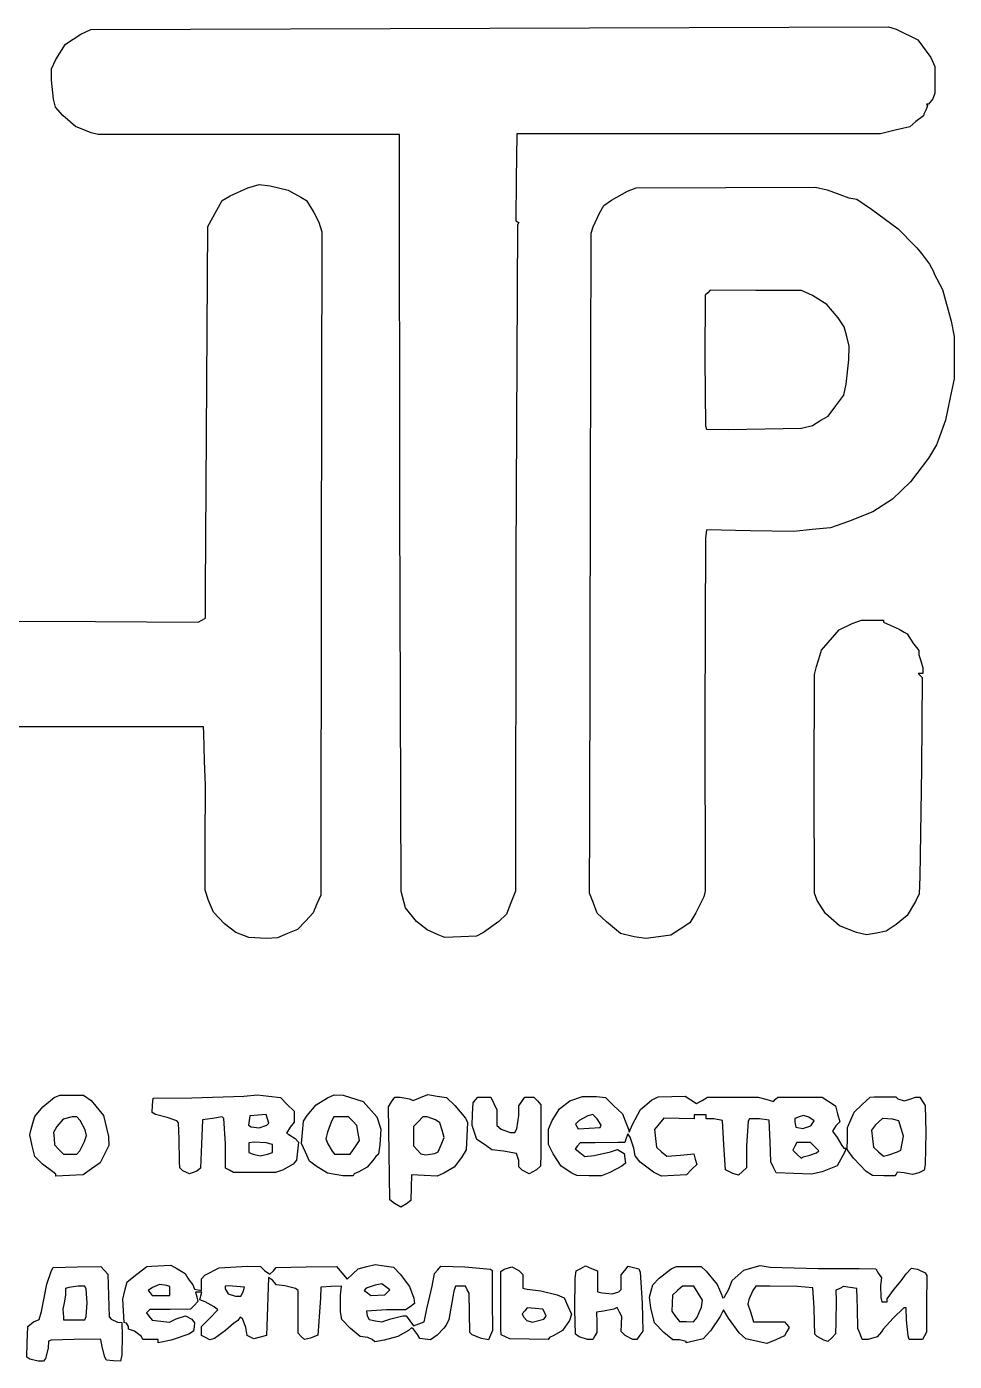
# Model space of a CAD drawing. Extents: x 26.5 to 120.7, y 70.8 to 143.
# Drawn here: x 71 to 120.7, y 71.2 to 142.8 of the extents above; entities that cross this region are included whole.
import ezdxf

# ---------------------------------------------------------------- set-up
doc = ezdxf.new("R2010")
doc.units = 0

msp = doc.modelspace()

# ---------------------------------------------------------------- linework, layer by layer
at = {"layer": 'Слой 1'}
for p, q in [((73.90543, 142.40796), (74.45316, 142.65924)), ((74.45316, 142.65924), (95.83026, 142.73254)), ((95.83026, 142.73254), (117.20736, 142.80574)), ((117.20736, 142.80574), (117.62668, 142.6769)), ((117.62668, 142.6769), (118.781045, 142.095665)), ((72.56376, 141.05208), (73.094454, 141.865136)), ((73.094454, 141.865136), (73.90543, 142.40796)), ((118.781045, 142.095665), (119.47713, 141.15011)), ((72.33953, 140.54501), (72.56376, 141.05208)), ((119.47713, 141.15011), (119.68876, 140.67168)), ((72.33253, 139.9428), (72.33953, 140.54501)), ((119.68876, 140.67168), (119.69476, 139.9533)), ((72.44391, 138.91239), (72.33253, 139.9428)), ((119.69476, 139.9533), (119.70076, 139.23493)), ((72.56214, 138.4842), (72.44391, 138.91239)), ((119.58928, 138.94441), (119.3633, 138.65388)), ((119.70076, 139.23493), (119.58928, 138.94441)), ((72.94479, 138.03717), (72.56214, 138.4842)), ((119.2086, 138.33704), (119.1104, 138.11377)), ((119.3069, 138.5603), (119.2086, 138.33704)), ((119.3633, 138.65388), (119.249, 138.654)), ((119.249, 138.654), (119.3069, 138.5603)), ((73.626659, 137.453157), (72.94479, 138.03717)), ((74.46683, 137.11183), (73.626659, 137.453157)), ((118.35013, 137.43413), (117.56448, 137.25034)), ((118.6709, 137.7271), (118.35013, 137.43413)), ((119.08, 138.02007), (118.6709, 137.7271)), ((119.1104, 138.11377), (119.08, 138.02007)), ((74.83659, 137.02303), (74.46683, 137.11183)), ((82.91851, 137.02003), (74.83659, 137.02303)), ((91.00042, 137.01703), (82.91851, 137.02003)), ((91.01852, 116.99713), (91.00042, 137.01703)), ((97.28417, 136.98935), (97.25777, 134.65507)), ((97.28717, 137.06855), (97.28417, 136.98935)), ((107.03299, 137.06755), (97.28717, 137.06855)), ((116.77883, 137.06655), (107.03299, 137.06755)), ((117.56448, 137.25034), (116.77883, 137.06655)), ((97.25777, 134.65507), (97.23437, 132.40003)), ((81.9122, 133.73412), (82.85783, 134.16748)), ((82.85783, 134.16748), (83.46778, 134.34479)), ((83.46778, 134.34479), (84.0621, 134.27049)), ((84.0621, 134.27049), (85.033125, 134.039338)), ((85.033125, 134.039338), (85.71018, 133.66789)), ((102.35701, 133.50688), (103.22266, 133.9804)), ((103.22266, 133.9804), (103.67757, 134.16081)), ((103.67757, 134.16081), (108.49082, 134.18421)), ((108.49082, 134.18421), (113.30408, 134.20761)), ((113.30408, 134.20761), (113.91874, 134.06473)), ((113.91874, 134.06473), (114.59932, 133.81518)), ((80.72872, 132.09908), (81.48085, 133.47784)), ((81.48085, 133.47784), (81.9122, 133.73412)), ((85.71018, 133.66789), (86.0062, 133.47804)), ((86.0062, 133.47804), (86.2079, 133.16111)), ((86.2079, 133.16111), (86.40521, 132.84417)), ((101.72104, 132.81534), (101.94628, 133.21375)), ((101.94628, 133.21375), (102.35701, 133.50688)), ((114.59932, 133.81518), (115.08758, 133.63015)), ((115.08758, 133.63015), (115.50992, 133.55175)), ((115.50992, 133.55175), (116.30227, 133.02462)), ((86.40521, 132.84417), (86.66512, 132.32304)), ((97.23437, 132.40003), (97.31537, 132.34993)), ((101.38421, 132.07582), (101.72104, 132.81534)), ((116.30227, 133.02462), (117.72849, 131.95908)), ((80.59858, 112.59258), (80.72872, 132.09908)), ((86.66512, 132.32304), (86.83821, 131.80191)), ((86.83821, 131.80191), (86.80501, 114.01991)), ((97.32577, 132.18565), (97.23147, 114.25955)), ((97.31537, 132.34993), (97.39637, 132.29983)), ((97.39637, 132.29983), (97.32577, 132.18565)), ((101.23843, 117.78941), (101.27263, 131.73471)), ((101.27263, 131.73471), (101.38421, 132.07582)), ((117.72849, 131.95908), (118.62648, 131.05547)), ((118.62648, 131.05547), (118.72941, 130.94227)), ((118.72941, 130.94227), (118.9829, 130.65175)), ((118.9829, 130.65175), (119.40991, 130.06339)), ((119.40991, 130.06339), (119.63118, 129.67624)), ((119.63118, 129.67624), (119.65588, 129.55149)), ((119.65588, 129.55149), (120.109283, 128.709231)), ((107.38726, 128.40783), (107.37346, 125.00018)), ((107.51876, 128.53932), (107.38726, 128.40783)), ((107.65025, 128.67082), (107.51876, 128.53932)), ((110.10124, 128.66782), (107.65025, 128.67082)), ((112.55222, 128.66482), (110.10124, 128.66782)), ((113.13328, 128.38796), (112.55222, 128.66482)), ((113.901504, 127.917807), (113.13328, 128.38796)), ((120.109283, 128.709231), (120.57458, 127.01141)), ((114.50694, 127.19156), (113.901504, 127.917807)), ((114.83664, 126.71236), (114.50694, 127.19156)), ((114.97188, 126.19098), (114.83664, 126.71236)), ((120.57458, 127.01141), (120.73941, 126.19711)), ((115.10713, 125.6696), (114.97188, 126.19098)), ((120.73941, 126.19711), (120.73741, 125.05696)), ((115.08233, 124.94376), (115.10713, 125.6696)), ((107.37346, 125.00018), (107.40546, 121.41101)), ((114.93567, 123.63095), (115.08233, 124.94376)), ((120.73741, 125.05696), (120.73541, 123.91682)), ((120.73541, 123.91682), (120.51242, 122.91318)), ((114.81382, 123.04399), (114.93567, 123.63095)), ((113.97411, 121.91853), (114.39397, 122.48126)), ((114.39397, 122.48126), (114.81382, 123.04399)), ((120.51242, 122.91318), (120.26381, 121.69825)), ((113.13128, 121.41471), (113.58011, 121.7028)), ((113.58011, 121.7028), (113.97411, 121.91853)), ((120.26381, 121.69825), (119.8935, 120.66964)), ((107.40546, 121.41101), (107.45126, 121.22948)), ((107.45126, 121.22948), (108.62832, 121.19968)), ((108.62832, 121.19968), (112.55021, 121.27678)), ((112.55021, 121.27678), (112.55023, 121.277)), ((112.55023, 121.277), (113.13128, 121.41471)), ((119.7879, 120.39115), (119.35992, 119.6766)), ((119.8935, 120.66964), (119.7879, 120.39115)), ((119.35992, 119.6766), (118.385654, 118.401106)), ((118.385654, 118.401106), (117.427861, 117.472334)), ((101.19683, 100.09371), (101.23843, 117.78941)), ((117.427861, 117.472334), (116.363698, 116.79256)), ((91.08892, 96.43443), (91.01852, 116.99713)), ((116.363698, 116.79256), (115.07032, 116.26406)), ((114.10758, 115.94152), (113.11807, 115.84098)), ((115.07032, 116.26406), (114.10758, 115.94152)), ((107.39605, 115.37757), (107.36195, 105.69288)), ((107.45375, 115.81824), (107.39605, 115.37757)), ((109.79116, 115.77934), (107.45375, 115.81824)), ((112.12857, 115.74044), (109.79116, 115.77934)), ((113.11807, 115.84098), (112.12857, 115.74044)), ((86.80501, 114.01991), (86.77181, 96.23791)), ((97.23147, 114.25955), (97.20767, 96.44765)), ((80.60158, 111.09316), (80.59858, 112.59258)), ((69.18498, 110.93132), (74.6935, 110.90532)), ((80.202, 110.87932), (80.40179, 110.98624)), ((80.40179, 110.98624), (80.60158, 111.09316)), ((115.26606, 110.81096), (115.76131, 110.97528)), ((115.76131, 110.97528), (116.349, 110.975)), ((116.349, 110.975), (116.936, 110.975)), ((116.936, 110.975), (116.936, 110.881)), ((74.6935, 110.90532), (80.202, 110.87932)), ((113.61733, 109.37801), (114.55951, 110.46094)), ((114.55951, 110.46094), (115.26606, 110.81096)), ((116.936, 110.881), (117.29514, 110.71974)), ((117.29514, 110.71974), (117.78349, 110.49669)), ((117.78349, 110.49669), (118.05821, 110.34101)), ((118.05821, 110.34101), (118.20375, 110.24991)), ((118.20375, 110.24991), (118.52069, 109.75998)), ((118.52069, 109.75998), (118.83763, 109.36116)), ((113.35663, 108.4926), (113.52423, 109.07365)), ((113.52423, 109.07365), (113.61733, 109.37801)), ((118.83763, 109.36116), (118.838, 109.118)), ((118.838, 109.118), (118.94364, 108.80936)), ((118.94364, 108.80936), (119.04929, 108.43336)), ((113.2205, 102.25949), (113.2526, 108.07001)), ((113.2526, 108.07001), (113.35663, 108.4926)), ((118.923, 108.123), (118.796, 108.123)), ((118.796, 108.123), (118.90529, 108.01371)), ((119.049, 108.123), (118.923, 108.123)), ((119.04929, 108.43336), (119.049, 108.123)), ((118.90529, 108.01371), (119.01457, 107.90442)), ((119.01457, 107.90442), (118.98027, 103.02194)), ((74.7901, 105.27), (69.0914, 105.27)), ((80.4887, 105.27034), (74.7901, 105.27)), ((80.5069, 104.92699), (80.4887, 105.27034)), ((107.36195, 105.69288), (107.38555, 96.44885)), ((80.5504, 103.42154), (80.5069, 104.92699)), ((80.5976, 102.15379), (80.5504, 103.42154)), ((118.98027, 103.02194), (118.89967, 97.22555)), ((80.5789, 99.17783), (80.6006, 101.94897)), ((80.6006, 101.94897), (80.5976, 102.15379)), ((113.2519, 96.34331), (113.2205, 102.25949)), ((101.18983, 96.34328), (101.19683, 100.09371)), ((80.5759, 96.50586), (80.5789, 99.17783)), ((118.89967, 97.22555), (118.85337, 96.31166)), ((80.75808, 95.94915), (80.5759, 96.50586)), ((81.03345, 95.325328), (80.75808, 95.94915)), ((86.77181, 96.23791), (86.57229, 95.76251)), ((91.323561, 95.561923), (91.08892, 96.43443)), ((97.20767, 96.44765), (96.97175, 95.82941)), ((101.38891, 95.80458), (101.18983, 96.34328)), ((107.30325, 96.14104), (106.88996, 95.29587)), ((107.38555, 96.44885), (107.30325, 96.14104)), ((113.38547, 95.94447), (113.2519, 96.34331)), ((113.827615, 95.24713), (113.38547, 95.94447)), ((118.65455, 95.90498), (118.209845, 95.148998)), ((118.85337, 96.31166), (118.65455, 95.90498)), ((81.61971, 94.69093), (81.03345, 95.325328)), ((86.37277, 95.2871), (85.94952, 94.84424)), ((86.57229, 95.76251), (86.37277, 95.2871)), ((91.91659, 94.83274), (91.323561, 95.561923)), ((96.73582, 95.21117), (96.31276, 94.82578)), ((96.97175, 95.82941), (96.73582, 95.21117)), ((101.58798, 95.26589), (101.38891, 95.80458)), ((102.09192, 94.80137), (101.58798, 95.26589)), ((106.88996, 95.29587), (106.55903, 94.75852)), ((114.58629, 94.5836), (113.827615, 95.24713)), ((82.220016, 94.234735), (81.61971, 94.69093)), ((85.94952, 94.84424), (85.52627, 94.40139)), ((92.482309, 94.37125), (91.91659, 94.83274)), ((96.31276, 94.82578), (95.50562, 94.23705)), ((102.846555, 94.186684), (102.09192, 94.80137)), ((106.55903, 94.75852), (106.05184, 94.42085)), ((115.49853, 94.2304), (114.58629, 94.5836)), ((117.61859, 94.65622), (117.08559, 94.30081)), ((118.209845, 95.148998), (117.61859, 94.65622)), ((82.9175, 93.9637), (82.220016, 94.234735)), ((83.87344, 93.90621), (82.9161, 93.96401)), ((82.9161, 93.96401), (82.9175, 93.9637)), ((84.46003, 93.94271), (83.87344, 93.90621)), ((84.99316, 94.17205), (84.46003, 93.94271)), ((85.52627, 94.40139), (84.99316, 94.17205)), ((93.06053, 94.1023), (92.482309, 94.37125)), ((93.06145, 94.10097), (93.06053, 94.1023)), ((93.43121, 93.96173), (93.06145, 94.10097)), ((94.27638, 93.99773), (93.43121, 93.96173)), ((95.12155, 94.03373), (94.27638, 93.99773)), ((95.50562, 94.23705), (95.12155, 94.03373)), ((103.5792, 93.9976), (102.846555, 94.186684)), ((103.57818, 93.99758), (103.5792, 93.9976)), ((104.20516, 93.90788), (103.57818, 93.99758)), ((104.87491, 93.99548), (104.20516, 93.90788)), ((105.54465, 94.08318), (104.87491, 93.99548)), ((106.05184, 94.42085), (105.54465, 94.08318)), ((116.03475, 94.10981), (115.49853, 94.2304)), ((116.56017, 94.20531), (116.03475, 94.10981)), ((117.08559, 94.30081), (116.56017, 94.20531)), ((71.872408, 84.892861), (72.49129, 85.38254)), ((72.49129, 85.38254), (72.78629, 85.5146)), ((72.78629, 85.5146), (73.4249, 85.5146)), ((73.4249, 85.5146), (74.0633, 85.5146)), ((74.0633, 85.5146), (74.47028, 85.22407)), ((74.47028, 85.22407), (75.130924, 84.422586)), ((77.76223, 84.96682), (77.79463, 85.35608)), ((77.79463, 85.35608), (79.85473, 85.37098)), ((79.85473, 85.37098), (82.65251, 85.45768)), ((82.65251, 85.45768), (83.39019, 85.52958)), ((83.39019, 85.52958), (83.99928, 85.45888)), ((83.99928, 85.45888), (84.60836, 85.38818)), ((84.60836, 85.38818), (84.97833, 85.01821)), ((86.533235, 84.985794), (87.13155, 85.37293)), ((87.13155, 85.37293), (87.48859, 85.52887)), ((87.48859, 85.52887), (87.97671, 85.50417)), ((87.97671, 85.50417), (89.04454, 85.170777)), ((89.04454, 85.170777), (89.78516, 84.35107)), ((90.5711, 85.14962), (90.74102, 85.40895)), ((90.74102, 85.40895), (91.02911, 85.40195)), ((91.02911, 85.40195), (91.52431, 85.31355)), ((91.52431, 85.31355), (91.73142, 85.23255)), ((91.73142, 85.23255), (92.12435, 85.3869)), ((92.12435, 85.3869), (92.51728, 85.54125)), ((92.51728, 85.54125), (93.02035, 85.46585)), ((93.02035, 85.46585), (93.52342, 85.39045)), ((93.52342, 85.39045), (93.96402, 84.95096)), ((94.94214, 85.09903), (95.07072, 85.25396)), ((95.07072, 85.25396), (95.19931, 85.4089)), ((95.19931, 85.4089), (95.5441, 85.4089)), ((95.5441, 85.4089), (95.8889, 85.4089)), ((95.8889, 85.4089), (96.05019, 85.06555)), ((97.3927, 84.9393), (97.55716, 85.1741)), ((97.55716, 85.1741), (97.72162, 85.4089)), ((97.72162, 85.4089), (97.9634, 85.4089)), ((97.9634, 85.4089), (98.2051, 85.4089)), ((98.2051, 85.4089), (98.39068, 85.20384)), ((98.39068, 85.20384), (98.57626, 84.99877)), ((99.582211, 84.781088), (100.130639, 85.213651)), ((100.130639, 85.213651), (100.800624, 85.439966)), ((100.800624, 85.439966), (101.565, 85.44534)), ((101.565, 85.44534), (102.03669, 85.38064)), ((102.03669, 85.38064), (102.49266, 84.94574)), ((103.916065, 84.750019), (104.51061, 85.25151)), ((104.51061, 85.25151), (104.86283, 85.41865)), ((104.86283, 85.41865), (105.59099, 85.43445)), ((105.59099, 85.43445), (106.31913, 85.45025)), ((106.31913, 85.45025), (106.61818, 85.25336)), ((106.61818, 85.25336), (106.91724, 85.05647)), ((106.91724, 85.05647), (107.21554, 85.23268)), ((107.21554, 85.23268), (107.51384, 85.40889)), ((107.51384, 85.40889), (108.87093, 85.40825)), ((108.87093, 85.40825), (110.22803, 85.40762)), ((110.22803, 85.40762), (110.63687, 85.2941)), ((110.63687, 85.2941), (111.04571, 85.18058)), ((111.04571, 85.18058), (111.15982, 85.29469)), ((111.15982, 85.29469), (111.27393, 85.40889)), ((111.27393, 85.40889), (112.469, 85.4089)), ((112.469, 85.4089), (113.664, 85.4089)), ((113.664, 85.4089), (114.01558, 85.17844)), ((114.01558, 85.17844), (114.36715, 84.94798)), ((115.79823, 85.00886), (116.22306, 85.40897)), ((116.22306, 85.40897), (116.44771, 85.42317)), ((116.44771, 85.42317), (117.13619, 85.42917)), ((117.13619, 85.42917), (117.60002, 85.42117)), ((117.60002, 85.42117), (117.71196, 85.30923)), ((117.71196, 85.30923), (118.058126, 85.200694)), ((118.058126, 85.200694), (118.36269, 85.30323)), ((118.36269, 85.30323), (118.66045, 85.40888)), ((118.66045, 85.40888), (118.893, 85.4089)), ((118.893, 85.4089), (119.03548, 85.18076)), ((119.03548, 85.18076), (119.17795, 84.95262)), ((71.44665, 84.37418), (71.872408, 84.892861)), ((77.72983, 84.57756), (77.76223, 84.96682)), ((77.92067, 84.47559), (77.72983, 84.57756)), ((78.53213, 84.3069), (77.92067, 84.47559)), ((83.85158, 84.46937), (83.4115, 84.43737)), ((83.92378, 84.24181), (83.85158, 84.46937)), ((84.97833, 85.01821), (85.34832, 84.64823)), ((85.34832, 84.64823), (85.3483, 84.3561)), ((86.04748, 84.41829), (86.533235, 84.985794)), ((90.40118, 84.89029), (90.5711, 85.14962)), ((90.43658, 82.39675), (90.40118, 84.89029)), ((93.96402, 84.95096), (94.5257, 84.2791)), ((94.88554, 83.87792), (94.91384, 84.48847)), ((94.91384, 84.48847), (94.94214, 85.09903)), ((96.05019, 85.06555), (96.21147, 84.7222)), ((96.21147, 84.7222), (96.21047, 84.30386)), ((97.39273, 84.42766), (97.3927, 84.9393)), ((98.57626, 84.99877), (98.57926, 84.01532)), ((99.18251, 84.15697), (99.582211, 84.781088)), ((101.35574, 84.4683), (101.09059, 84.4037)), ((101.59808, 84.24253), (101.35574, 84.4683)), ((102.49266, 84.94574), (102.94863, 84.51085)), ((102.94863, 84.51085), (103.10077, 84.14109)), ((103.48244, 83.9298), (103.916065, 84.750019)), ((107.111, 84.4581), (106.794, 84.4581)), ((106.794, 84.4581), (106.794, 84.3484)), ((107.428, 84.4581), (107.111, 84.4581)), ((107.428, 84.3524), (107.428, 84.4581)), ((114.36715, 84.94798), (114.48233, 84.51815)), ((114.48233, 84.51815), (114.59749, 84.08832)), ((115.19696, 84.19011), (115.37339, 84.60876)), ((115.37339, 84.60876), (115.79823, 85.00886)), ((119.17795, 84.95262), (119.20955, 83.51581)), ((71.24835, 83.68049), (71.37625, 84.1412)), ((71.37625, 84.1412), (71.44665, 84.37418)), ((72.61733, 83.82288), (72.45596, 83.51082)), ((72.959379, 84.22113), (72.61733, 83.82288)), ((73.4399, 84.3525), (72.959379, 84.22113)), ((73.69446, 84.35249), (73.4399, 84.3525)), ((73.87541, 84.15255), (73.69446, 84.35249)), ((74.13909, 83.65073), (73.87541, 84.15255)), ((75.130924, 84.422586), (75.39229, 83.29459)), ((79.05462, 84.1383), (78.53213, 84.3069)), ((79.15649, 84.03642), (79.05462, 84.1383)), ((79.17869, 83.16439), (79.15649, 84.03642)), ((80.43558, 84.19292), (80.38278, 82.89089)), ((80.96354, 84.26812), (80.43558, 84.19292)), ((81.49151, 84.34332), (80.96354, 84.26812)), ((81.57131, 84.26352), (81.49151, 84.34332)), ((81.66191, 82.89294), (81.57131, 84.26352)), ((82.93571, 84.1532), (82.90001, 83.90104)), ((82.90001, 83.90104), (83.03956, 83.81474)), ((82.97141, 84.40537), (82.93571, 84.1532)), ((83.4115, 84.43737), (82.97141, 84.40537)), ((83.03956, 83.81474), (83.476054, 83.766239)), ((83.476054, 83.766239), (83.88803, 83.90634)), ((83.88803, 83.90634), (83.88806, 83.90633)), ((83.88806, 83.90633), (83.99598, 84.01424)), ((83.99598, 84.01424), (83.92378, 84.24181)), ((85.137, 83.79538), (84.936935, 83.480099)), ((85.3483, 84.064), (85.137, 83.79538)), ((85.3483, 84.3561), (85.3483, 84.064)), ((85.79974, 83.51592), (85.85404, 84.11434)), ((85.85404, 84.11434), (86.04748, 84.41829)), ((87.34291, 84.11728), (87.13586, 83.52218)), ((87.4688, 84.3525), (87.34291, 84.11728)), ((87.8692, 84.3525), (87.4688, 84.3525)), ((88.26955, 84.35249), (87.8692, 84.3525)), ((88.4907, 84.11479), (88.26955, 84.35249)), ((88.71185, 83.87708), (88.4907, 84.11479)), ((88.78535, 83.47878), (88.71185, 83.87708)), ((89.78516, 84.35107), (89.993334, 83.682562)), ((91.75539, 83.82366), (91.74739, 83.30698)), ((92.00379, 84.08808), (91.75539, 83.82366)), ((92.2522, 84.3525), (92.00379, 84.08808)), ((92.47416, 84.35249), (92.2522, 84.3525)), ((92.92806, 84.1902), (92.47416, 84.35249)), ((93.15976, 84.02791), (92.92806, 84.1902)), ((93.27884, 83.63048), (93.15976, 84.02791)), ((94.5257, 84.2791), (94.64677, 84.04673)), ((94.64677, 84.04673), (94.60987, 83.31511)), ((95.0129, 83.50772), (94.88554, 83.87792)), ((96.21047, 84.30386), (96.20947, 83.88552)), ((96.20947, 83.88552), (96.44303, 83.6964)), ((97.28337, 83.71165), (97.39273, 84.42766)), ((98.57926, 84.01532), (98.56856, 82.37158)), ((98.9767, 83.6917), (99.18251, 84.15697)), ((100.62773, 84.14516), (100.43004, 83.95119)), ((100.43004, 83.95119), (100.50504, 83.82989)), ((100.50504, 83.82989), (100.58004, 83.7086)), ((100.58004, 83.7086), (101.16983, 83.74)), ((101.09059, 84.4037), (100.62773, 84.14516)), ((101.16983, 83.74), (101.75963, 83.7714)), ((101.79999, 83.8941), (101.59808, 84.24253)), ((101.75963, 83.7714), (101.79999, 83.8941)), ((103.10077, 84.14109), (103.26735, 83.6921)), ((103.30005, 83.53363), (103.48244, 83.9298)), ((104.91982, 83.97105), (104.66884, 83.66571)), ((105.1708, 84.2764), (104.91982, 83.97105)), ((105.98239, 84.2576), (105.1708, 84.2764)), ((106.794, 84.2388), (105.98239, 84.2576)), ((106.794, 84.3484), (106.794, 84.2388)), ((107.428, 84.2468), (107.428, 84.3524)), ((107.84433, 84.24675), (107.428, 84.2468)), ((108.31369, 84.16095), (107.84433, 84.24675)), ((108.38929, 82.84633), (108.31369, 84.16095)), ((109.6825, 84.11464), (109.5963, 82.8009)), ((109.765, 84.2467), (109.6825, 84.11464)), ((110.28744, 84.2467), (109.765, 84.2467)), ((110.82014, 84.1675), (110.28744, 84.2467)), ((110.86364, 83.01281), (110.82014, 84.1675)), ((112.18241, 84.25373), (112.182, 84.0566)), ((112.182, 84.0566), (112.2524, 83.78908)), ((112.41957, 84.34143), (112.18241, 84.25373)), ((112.2524, 83.78908), (112.62402, 83.727262)), ((112.65672, 84.42913), (112.41957, 84.34143)), ((112.62402, 83.727262), (113.05354, 83.86568)), ((112.9478, 84.32766), (112.65672, 84.42913)), ((113.225318, 84.127632), (112.9478, 84.32766)), ((113.05354, 83.86568), (113.05399, 83.8657)), ((113.05399, 83.8657), (113.225318, 84.127632)), ((114.39338, 83.87022), (114.207237, 83.576314)), ((114.59749, 84.08832), (114.39338, 83.87022)), ((115.01154, 83.18539), (115.02054, 83.77146)), ((115.02054, 83.77146), (115.19696, 84.19011)), ((116.51162, 83.92684), (116.30202, 83.63248)), ((116.894991, 84.253131), (116.51162, 83.92684)), ((117.43461, 84.22654), (116.894991, 84.253131)), ((117.77433, 84.13704), (117.43461, 84.22654)), ((117.89727, 83.72673), (117.77433, 84.13704)), ((71.18175, 83.37824), (71.24835, 83.68049)), ((71.31043, 82.80326), (71.18175, 83.37824)), ((72.45596, 83.51082), (72.48096, 83.18253)), ((72.48096, 83.18253), (72.50596, 82.85424)), ((73.8543, 82.5301), (74.11798, 83.03192)), ((74.11798, 83.03192), (74.22179, 83.34885)), ((74.22179, 83.34885), (74.13909, 83.65073)), ((75.39229, 83.29459), (75.40899, 82.82062)), ((79.21089, 81.95655), (79.17869, 83.16439)), ((84.936935, 83.480099), (85.0678, 83.40163)), ((85.0678, 83.40163), (85.39876, 83.19292)), ((85.39876, 83.19292), (85.58764, 82.98422)), ((85.74544, 82.9175), (85.79974, 83.51592)), ((87.13586, 83.52218), (87.05466, 83.16229)), ((87.05466, 83.16229), (87.15076, 82.90943)), ((88.60899, 82.71357), (88.85885, 83.08048)), ((88.85885, 83.08048), (88.78535, 83.47878)), ((89.993334, 83.682562), (89.9489, 82.85048)), ((91.74739, 83.30698), (91.73939, 82.7903)), ((93.23805, 82.85046), (93.39791, 83.23305)), ((93.39791, 83.23305), (93.27884, 83.63048)), ((94.60987, 83.31511), (94.57297, 82.58348)), ((95.14025, 83.13751), (95.0129, 83.50772)), ((95.54667, 82.85994), (95.14025, 83.13751)), ((96.44303, 83.6964), (96.92528, 83.50727)), ((96.92528, 83.50727), (97.174, 83.5073)), ((97.174, 83.5073), (97.28337, 83.71165)), ((98.976568, 82.86642), (98.9767, 83.2791)), ((98.9767, 83.2791), (98.9767, 83.6917)), ((103.15549, 83.21009), (103.08219, 82.97905)), ((103.22879, 83.44114), (103.15549, 83.21009)), ((103.36074, 83.26071), (103.22879, 83.44114)), ((103.26735, 83.6921), (103.30005, 83.53363)), ((103.55858, 82.66808), (103.36074, 83.26071)), ((104.66884, 83.66571), (104.71734, 83.19379)), ((104.71734, 83.19379), (104.76584, 82.72187)), ((114.207237, 83.576314), (114.45338, 83.23317)), ((114.45338, 83.23317), (114.71749, 82.80515)), ((115.00254, 82.59932), (115.01154, 83.18539)), ((116.30202, 83.63248), (116.35632, 83.17374)), ((116.35632, 83.17374), (116.41072, 82.715)), ((118.0202, 83.31642), (117.89727, 83.72673)), ((117.9492, 82.93775), (118.0202, 83.31642)), ((119.20955, 83.51581), (119.18505, 81.78544)), ((71.43911, 82.22828), (71.31043, 82.80326)), ((72.50596, 82.85424), (72.74183, 82.59973)), ((72.74183, 82.59973), (72.97769, 82.34523)), ((72.97769, 82.34523), (73.3361, 82.3452)), ((73.3361, 82.3452), (73.6946, 82.3452)), ((73.6946, 82.3452), (73.8543, 82.5301)), ((75.17561, 82.3498), (74.94222, 81.87899)), ((75.40899, 82.82062), (75.17561, 82.3498)), ((80.38278, 82.89089), (80.32998, 81.58886)), ((81.67271, 81.60212), (81.66191, 82.89294)), ((83.21508, 82.9985), (82.91845, 82.955)), ((82.91845, 82.955), (82.9185, 82.6995)), ((82.9185, 82.6995), (82.9185, 82.444)), ((82.9185, 82.444), (83.1562, 82.3484)), ((83.1562, 82.3484), (83.533832, 82.251901)), ((83.84895, 82.9547), (83.21508, 82.9985)), ((83.533832, 82.251901), (83.91526, 82.3424)), ((84.1862, 82.8673), (83.84895, 82.9547)), ((83.91526, 82.34256), (84.18625, 82.44559)), ((83.91526, 82.3424), (83.91526, 82.34256)), ((84.1862, 82.6565), (84.1862, 82.8673)), ((84.18625, 82.44559), (84.1862, 82.6565)), ((85.53324, 82.50194), (85.47884, 82.01965)), ((85.58764, 82.98422), (85.53324, 82.50194)), ((85.96019, 82.44648), (85.74544, 82.9175)), ((86.17492, 81.97546), (85.96019, 82.44648)), ((87.15076, 82.90943), (87.38051, 82.50492)), ((87.38051, 82.50492), (87.51412, 82.35326)), ((87.51412, 82.35326), (87.9367, 82.35026)), ((87.9367, 82.35026), (88.35928, 82.34726)), ((88.35928, 82.34726), (88.60899, 82.71357)), ((89.8681, 82.35207), (89.72112, 82.23008)), ((89.9489, 82.85048), (89.8681, 82.35207)), ((90.47198, 79.9032), (90.43658, 82.39675)), ((91.73939, 82.7903), (91.93526, 82.57372)), ((91.93526, 82.57372), (92.13112, 82.35714)), ((92.13112, 82.35714), (92.41067, 82.32074)), ((92.41067, 82.32074), (92.88404, 82.37614)), ((92.88404, 82.37614), (93.07786, 82.46784)), ((93.07786, 82.46784), (93.23805, 82.85046)), ((94.57297, 82.58348), (94.32287, 82.17408)), ((95.95307, 82.58237), (95.54667, 82.85994)), ((96.57588, 82.51727), (95.95307, 82.58237)), ((97.273972, 82.382389), (96.57588, 82.51727)), ((97.392, 82.0039), (97.273972, 82.382389)), ((98.56856, 82.37158), (98.55436, 81.71129)), ((99.229268, 82.36812), (98.976568, 82.86642)), ((99.671708, 81.712682), (99.229268, 82.36812)), ((100.54412, 82.80062), (100.40931, 82.63819)), ((100.40931, 82.63819), (100.66696, 82.42956)), ((100.67892, 82.96305), (100.54412, 82.80062)), ((100.66696, 82.42956), (100.92461, 82.22093)), ((101.49151, 82.96205), (100.67892, 82.96305)), ((101.4249, 82.27473), (102.3042, 82.46556)), ((102.69313, 82.97005), (101.49151, 82.96205)), ((102.3042, 82.46556), (102.68321, 82.60261)), ((102.68321, 82.60261), (102.8634, 82.48981)), ((103.08219, 82.97905), (102.69313, 82.97005)), ((102.8634, 82.48981), (103.0436, 82.377)), ((103.0436, 82.377), (103.075, 82.11803)), ((103.62448, 82.25588), (103.55858, 82.66808)), ((104.76584, 82.72187), (105.05061, 82.47693)), ((105.05061, 82.47693), (105.33537, 82.23199)), ((105.33537, 82.23199), (106.05967, 82.30039)), ((106.05967, 82.30039), (106.78397, 82.36879)), ((106.78397, 82.36879), (106.85577, 82.08285)), ((108.48199, 81.50395), (108.38929, 82.84633)), ((109.5963, 82.8009), (109.5923, 81.61921)), ((110.89644, 81.93736), (110.86364, 83.01281)), ((112.18563, 82.77287), (112.07526, 82.56663)), ((112.07526, 82.56663), (112.30356, 82.35394)), ((112.296, 82.9791), (112.18563, 82.77287)), ((112.662, 82.9791), (112.296, 82.9791)), ((112.30356, 82.35394), (112.53186, 82.14124)), ((113.02752, 82.97909), (112.662, 82.9791)), ((112.99389, 82.28865), (113.35314, 82.41729)), ((113.24938, 82.75724), (113.02752, 82.97909)), ((113.47123, 82.53538), (113.24938, 82.75724)), ((113.35314, 82.41729), (113.47123, 82.53538)), ((114.8639, 82.47722), (114.464287, 81.71512)), ((114.71749, 82.80515), (114.81982, 82.6621)), ((114.81982, 82.6621), (114.923, 82.6621)), ((114.923, 82.6621), (114.8639, 82.47722)), ((115.33855, 82.12893), (115.00254, 82.59932)), ((116.41072, 82.715), (116.67993, 82.47688)), ((116.67993, 82.47688), (116.94914, 82.23877)), ((116.94914, 82.23877), (117.2333, 82.30657)), ((117.2333, 82.30657), (117.69779, 82.46673)), ((117.69779, 82.46673), (117.69787, 82.46678)), ((117.69787, 82.46678), (117.8782, 82.55908)), ((117.8782, 82.55908), (117.9492, 82.93775)), ((71.85604, 81.81134), (71.43911, 82.22828)), ((72.41902, 81.3944), (71.85604, 81.81134)), ((74.94222, 81.87899), (74.48868, 81.56066)), ((79.22089, 81.62074), (79.21089, 81.95655)), ((79.3869, 81.45473), (79.22089, 81.62074)), ((80.32998, 81.58886), (80.12491, 81.43925)), ((81.88627, 81.48782), (81.67271, 81.60212)), ((85.2951, 81.81663), (84.72797, 81.48656)), ((85.47884, 82.01965), (85.2951, 81.81663)), ((86.5272, 81.71134), (86.17492, 81.97546)), ((87.1439, 81.32375), (86.5272, 81.71134)), ((89.268114, 81.647279), (88.81443, 81.39778)), ((89.57413, 82.01032), (89.268114, 81.647279)), ((89.72112, 82.23008), (89.57413, 82.01032)), ((93.924771, 81.654374), (93.37728, 81.3338)), ((94.32287, 82.17408), (93.924771, 81.654374)), ((97.39201, 81.67511), (97.392, 82.0039)), ((97.56686, 81.48191), (97.39201, 81.67511)), ((98.55436, 81.71129), (98.34307, 81.5)), ((100.22749, 81.32513), (99.671708, 81.712682)), ((100.92461, 82.22093), (101.4249, 82.27473)), ((102.91651, 81.69608), (102.27551, 81.35824)), ((103.1064, 81.85906), (102.91651, 81.69608)), ((103.075, 82.11803), (103.1064, 81.85906)), ((103.90194, 81.92614), (103.62448, 82.25588)), ((104.60641, 81.37855), (103.90194, 81.92614)), ((106.92757, 81.79692), (106.65226, 81.52162)), ((106.85577, 82.08285), (106.92757, 81.79692)), ((109.5923, 81.61921), (109.38174, 81.41722)), ((111.03894, 81.63941), (110.89644, 81.93736)), ((111.18143, 81.34147), (111.03894, 81.63941)), ((112.53186, 82.14124), (112.64258, 82.20964)), ((112.64258, 82.20964), (112.99446, 82.28864)), ((112.99446, 82.28864), (112.99389, 82.28865)), ((114.464287, 81.71512), (113.66248, 81.39669)), ((116.01499, 81.42692), (115.33855, 82.12893)), ((119.18505, 81.78544), (119.12895, 81.49188)), ((72.56506, 81.27684), (72.41902, 81.3944)), ((72.56519, 81.15933), (72.56506, 81.27684)), ((73.30016, 81.20083), (72.56519, 81.15933)), ((74.03513, 81.24233), (73.30016, 81.20083)), ((74.48868, 81.56066), (74.03513, 81.24233)), ((79.732586, 81.296891), (79.38671, 81.45565)), ((79.38671, 81.45565), (79.3869, 81.45473)), ((80.12491, 81.43925), (79.732586, 81.296891)), ((82.09985, 81.37352), (81.88627, 81.48782)), ((83.22221, 81.36652), (82.09985, 81.37352)), ((84.34457, 81.35952), (83.22221, 81.36652)), ((84.72797, 81.48656), (84.34457, 81.35952)), ((87.14397, 81.32421), (87.1439, 81.32375)), ((87.95679, 81.19215), (87.14397, 81.32421)), ((88.5052, 81.18315), (87.95679, 81.19215)), ((88.5705, 81.2888), (88.5052, 81.18315)), ((88.81443, 81.39778), (88.5705, 81.2888)), ((91.63412, 81.23634), (91.61772, 80.55347)), ((92.32082, 81.20344), (91.63412, 81.23634)), ((93.00752, 81.17054), (92.32082, 81.20344)), ((93.37728, 81.3338), (93.00752, 81.17054)), ((97.5671, 81.4819), (97.56686, 81.48191)), ((97.941818, 81.297859), (97.5671, 81.4819)), ((98.34307, 81.5), (97.941818, 81.297859)), ((100.50807, 81.20138), (100.22712, 81.32624)), ((100.22712, 81.32624), (100.22749, 81.32513)), ((101.16622, 81.19238), (100.50807, 81.20138)), ((101.82437, 81.18338), (101.16622, 81.19238)), ((102.27551, 81.35824), (101.82437, 81.18338)), ((105.03341, 81.16071), (104.60641, 81.37855)), ((105.70518, 81.20351), (105.03341, 81.16071)), ((106.37696, 81.24631), (105.70518, 81.20351)), ((106.65226, 81.52162), (106.37696, 81.24631)), ((108.86167, 81.30284), (108.48199, 81.50395)), ((109.17118, 81.21524), (108.86167, 81.30284)), ((109.38174, 81.41722), (109.17118, 81.21524)), ((112.13113, 81.30847), (111.18143, 81.34147)), ((113.08082, 81.27547), (112.13113, 81.30847)), ((113.66248, 81.39669), (113.08082, 81.27547)), ((116.01509, 81.4267), (116.01499, 81.42692)), ((116.35552, 81.19509), (116.01509, 81.4267)), ((116.95676, 81.18909), (116.35552, 81.19509)), ((117.55799, 81.18309), (116.95676, 81.18909)), ((117.61829, 81.28069), (117.55799, 81.18309)), ((117.67859, 81.37829), (117.61829, 81.28069)), ((118.05493, 81.34329), (117.67859, 81.37829)), ((118.48965, 81.24989), (118.05493, 81.34329)), ((118.8385, 81.34169), (118.48965, 81.24989)), ((119.12895, 81.49188), (118.8385, 81.34169)), ((91.61772, 80.55347), (91.60132, 79.8706)), ((90.7361, 79.70034), (90.47198, 79.9032)), ((91.066933, 79.510096), (90.73605, 79.7007)), ((90.73605, 79.7007), (90.7361, 79.70034)), ((91.36828, 79.6819), (91.066933, 79.510096)), ((91.60132, 79.8706), (91.36828, 79.6819)), ((72.08528, 75.37251), (72.34642, 76.11204)), ((72.34642, 76.11204), (72.42932, 76.27051)), ((72.42932, 76.27051), (73.70948, 76.30131)), ((73.70948, 76.30131), (74.98964, 76.33211)), ((74.98964, 76.33211), (75.1728, 76.11817)), ((75.1728, 76.11817), (75.35598, 75.90424)), ((75.35598, 75.90424), (75.39608, 74.76678)), ((76.40204, 75.49978), (76.923, 75.91158)), ((76.923, 75.91158), (77.44397, 76.32338)), ((77.44397, 76.32338), (77.72501, 76.33938)), ((77.72501, 76.33938), (78.37581, 76.37178)), ((78.37581, 76.37178), (78.74557, 76.38818)), ((78.74557, 76.38818), (79.06057, 76.22375)), ((79.06057, 76.22375), (79.497858, 75.93992)), ((79.497858, 75.93992), (79.64356, 75.6971)), ((80.56798, 75.85927), (81.32422, 76.24656)), ((81.32422, 76.24656), (82.83937, 76.3346)), ((82.83937, 76.3346), (83.55248, 76.3234)), ((83.55248, 76.3234), (83.76377, 76.1121)), ((83.76377, 76.1121), (84.037108, 75.913946)), ((84.037108, 75.913946), (84.24527, 76.0857)), ((84.24527, 76.0857), (84.38028, 76.27058)), ((84.38028, 76.27058), (86.00007, 76.30148)), ((86.00007, 76.30148), (87.61985, 76.33238)), ((87.61985, 76.33238), (87.90914, 75.98999)), ((87.90914, 75.98999), (88.19844, 75.64759)), ((88.19844, 75.64759), (88.4902, 75.92349)), ((88.4902, 75.92349), (88.78196, 76.19939)), ((88.78196, 76.19939), (89.23668, 76.31981)), ((89.23668, 76.31981), (89.6914, 76.44023)), ((89.6914, 76.44023), (90.18253, 76.36653)), ((90.18253, 76.36653), (90.67364, 76.29293)), ((90.67364, 76.29293), (91.03287, 75.91203)), ((91.03287, 75.91203), (91.525787, 75.258453)), ((92.74919, 75.26633), (92.88024, 75.95303)), ((92.88024, 75.95303), (93.0488, 76.14806)), ((93.0488, 76.14806), (93.21736, 76.34311)), ((93.21736, 76.34311), (94.50363, 76.30651)), ((94.50363, 76.30651), (95.87437, 76.18541)), ((95.87437, 76.18541), (95.95887, 76.10091)), ((95.95887, 76.10091), (95.96687, 74.4951)), ((96.43004, 74.6841), (96.43304, 76.05572)), ((96.43304, 76.05572), (96.61607, 76.18956)), ((96.61607, 76.18956), (97.011929, 76.313947)), ((97.011929, 76.313947), (97.3926, 76.11216)), ((97.3926, 76.11216), (97.6039, 75.90087)), ((97.6039, 75.90087), (97.604, 75.5331)), ((100.41075, 75.70177), (100.46935, 76.08378)), ((100.46935, 76.08378), (100.72127, 76.2186)), ((100.72127, 76.2186), (100.97319, 76.35342)), ((100.97319, 76.35342), (101.29543, 76.21995)), ((101.29543, 76.21995), (101.61767, 76.08647)), ((101.61767, 76.08647), (101.618, 75.5305)), ((102.886, 75.8774), (103.0731, 76.10848)), ((102.886, 75.4877), (102.886, 75.8774)), ((103.0731, 76.10848), (103.26023, 76.33955)), ((103.26023, 76.33955), (103.54087, 76.26915)), ((103.54087, 76.26915), (103.82152, 76.19875)), ((103.82152, 76.19875), (103.90082, 76.02341)), ((103.90082, 76.02341), (104.00703, 74.35599)), ((104.92051, 75.70292), (105.5581, 76.19178)), ((105.5581, 76.19178), (105.85359, 76.32333)), ((105.85359, 76.32333), (106.51, 76.3234)), ((106.51, 76.3234), (107.166, 76.3234)), ((107.166, 76.3234), (107.42904, 76.07211)), ((107.42904, 76.07211), (108.031674, 75.361155)), ((109.13712, 75.84812), (109.4496, 76.12654)), ((109.4496, 76.12654), (109.89142, 76.25426)), ((109.89142, 76.25426), (110.33323, 76.38198)), ((110.33323, 76.38198), (110.86146, 76.29218)), ((110.86146, 76.29218), (113.44978, 76.21258)), ((113.44978, 76.21258), (115.64801, 76.21215)), ((115.64801, 76.21215), (116.52566, 76.19185)), ((116.52566, 76.19185), (116.68084, 75.95502)), ((116.68084, 75.95502), (116.83601, 75.71819)), ((117.88752, 75.55673), (118.16557, 75.93878)), ((118.16557, 75.93878), (118.44362, 76.23864)), ((118.44362, 76.23864), (118.76779, 76.17384)), ((118.76779, 76.17384), (119.17539, 75.97854)), ((119.17539, 75.97854), (119.25879, 75.84808)), ((71.80597, 73.91098), (72.08528, 75.37251)), ((73.26057, 75.2028), (73.09346, 75.1387)), ((73.7775, 75.2669), (73.26057, 75.2028)), ((74.12729, 75.2669), (73.7775, 75.2669)), ((74.19139, 75.09979), (74.12729, 75.2669)), ((76.27939, 75.04), (76.40204, 75.49978)), ((77.76035, 75.20454), (77.52052, 75.03655)), ((78.134694, 75.362659), (77.76035, 75.20454)), ((78.52559, 75.3084), (78.134694, 75.362659)), ((78.6927, 75.2443), (78.52559, 75.3084)), ((78.69265, 75.00909), (78.6927, 75.2443)), ((79.64356, 75.6971), (79.72416, 75.58391)), ((79.72416, 75.58391), (79.90904, 75.34682)), ((79.90904, 75.34682), (80.01332, 75.10974)), ((80.38308, 75.04014), (80.3831, 75.3487)), ((80.3831, 75.6572), (80.56798, 75.85927)), ((80.3831, 75.3487), (80.3831, 75.6572)), ((81.83566, 75.28282), (81.65078, 75.26692)), ((81.65078, 75.26692), (81.6508, 75.1296)), ((82.68939, 75.21332), (81.83566, 75.28282)), ((82.60639, 74.95899), (82.68939, 75.21332)), ((83.96543, 75.74159), (83.87773, 73.12987)), ((84.19317, 75.59332), (83.96543, 75.74159)), ((84.4046, 75.3394), (84.19317, 75.59332)), ((84.84849, 75.295), (84.4046, 75.3394)), ((85.42589, 75.13981), (84.84849, 75.295)), ((86.77427, 75.21333), (86.75767, 74.63227)), ((87.33264, 75.24543), (86.77427, 75.21333)), ((87.89103, 75.27753), (87.33264, 75.24543)), ((87.82553, 74.79449), (87.89103, 75.27753)), ((89.21354, 75.15797), (89.09878, 75.04138)), ((89.68895, 75.33109), (89.21354, 75.15797)), ((90.04959, 75.38759), (89.68895, 75.33109)), ((90.26088, 75.2287), (90.04959, 75.38759)), ((90.47217, 75.0698), (90.26088, 75.2287)), ((91.525787, 75.258453), (91.75697, 74.62433)), ((92.55937, 74.42116), (92.74919, 75.26633)), ((94.0058, 75.2663), (93.9059, 75.00362)), ((94.2689, 75.2663), (94.0058, 75.2663)), ((94.53187, 75.2663), (94.2689, 75.2663)), ((94.62847, 75.08142), (94.53187, 75.2663)), ((97.604, 75.5331), (97.604, 75.1654)), ((97.604, 75.1654), (97.8417, 75.1174)), ((100.39145, 74.00685), (100.41075, 75.70177)), ((101.618, 75.5305), (101.618, 74.9746)), ((102.88576, 75.09788), (102.886, 75.4877)), ((104.4862, 75.01157), (104.5784, 75.34562)), ((104.5784, 75.34562), (104.92051, 75.70292)), ((106.172, 75.2669), (105.9003, 75.0292)), ((106.475, 75.2669), (106.172, 75.2669)), ((106.7772, 75.26687), (106.475, 75.2669)), ((107.00984, 74.89044), (106.7772, 75.26687)), ((108.031674, 75.361155), (108.27313, 74.79297)), ((108.6458, 75.10139), (108.82465, 75.56971)), ((108.82465, 75.56971), (109.13712, 75.84812)), ((110.09679, 75.27261), (109.94174, 75.03217)), ((110.84878, 75.26561), (110.09679, 75.27261)), ((112.34029, 75.25561), (110.84878, 75.26561)), ((113.15339, 75.18081), (112.34029, 75.25561)), ((113.23199, 74.10524), (113.15339, 75.18081)), ((114.59507, 75.15295), (114.39718, 75.04705)), ((114.79294, 75.25885), (114.59507, 75.15295)), ((115.15297, 75.20045), (114.79294, 75.25885)), ((115.513, 75.14205), (115.15297, 75.20045)), ((116.83601, 75.71819), (116.78511, 75.30771)), ((116.78511, 75.30771), (116.79411, 74.65954)), ((117.51776, 75.11546), (117.88752, 75.55673)), ((119.25879, 75.84808), (119.25179, 74.32149)), ((73.0934, 74.7865), (73.0103, 74.38294)), ((73.09346, 75.1387), (73.0934, 74.7865)), ((74.25549, 74.36891), (74.19139, 75.09979)), ((75.39608, 74.76678), (75.43618, 73.62932)), ((76.15675, 74.58022), (76.27939, 75.04)), ((76.19395, 73.95162), (76.15675, 74.58022)), ((77.52052, 75.03655), (77.62953, 74.90521)), ((77.62953, 74.90521), (77.73852, 74.77386)), ((77.73852, 74.77386), (78.2156, 74.7738)), ((78.2156, 74.7738), (78.6927, 74.7738)), ((78.6927, 74.7738), (78.69265, 75.00909)), ((80.1895, 74.43928), (79.98785, 74.23764)), ((80.01332, 75.10974), (80.1982, 75.07494)), ((80.2343, 74.9492), (80.0615, 74.9492)), ((80.0615, 74.9492), (80.1255, 74.69424)), ((80.1255, 74.69424), (80.1895, 74.43928)), ((80.1982, 75.07494), (80.38308, 75.04014)), ((80.40704, 74.94928), (80.2343, 74.9492)), ((80.29984, 74.53932), (80.35344, 74.7443)), ((80.57882, 74.43226), (80.29984, 74.53932)), ((80.35344, 74.7443), (80.40704, 74.94928)), ((81.06071, 74.16342), (80.57882, 74.43226)), ((81.6508, 75.1296), (81.806489, 74.850241)), ((81.806489, 74.850241), (82.19644, 74.73871)), ((82.19644, 74.73871), (82.4885, 74.7387)), ((82.4885, 74.7387), (82.60639, 74.95899)), ((85.5594, 75.029), (85.42589, 75.13981)), ((85.5594, 73.8874), (85.5594, 75.029)), ((86.75767, 74.63227), (86.62509, 72.64315)), ((87.83053, 73.89373), (87.82553, 74.79449)), ((89.09878, 75.04138), (89.27948, 74.90784)), ((89.27948, 74.90784), (89.46019, 74.7743)), ((89.46019, 74.7743), (89.8326, 74.7867)), ((89.8326, 74.7867), (90.20502, 74.7991)), ((90.20502, 74.7991), (90.33859, 74.93439)), ((90.33859, 74.93439), (90.47217, 75.0698)), ((91.75697, 74.62433), (91.80257, 74.33487)), ((93.9059, 75.00362), (93.64137, 73.47678)), ((94.72507, 74.89654), (94.62847, 75.08142)), ((94.74357, 73.84008), (94.72507, 74.89654)), ((95.96687, 74.4951), (95.97487, 72.88929)), ((96.43404, 72.98528), (96.43004, 74.6841)), ((97.8417, 75.1174), (98.57908, 75.01206)), ((98.57908, 75.01206), (99.45404, 74.79792)), ((99.45404, 74.79792), (99.82933, 74.64111)), ((99.82933, 74.64111), (100.026732, 74.20019)), ((101.618, 74.9746), (101.85571, 74.9109)), ((101.85571, 74.9109), (102.399081, 74.851413)), ((102.399081, 74.851413), (102.75898, 74.9711)), ((102.75898, 74.9711), (102.88576, 75.09788)), ((104.394, 74.67751), (104.4862, 75.01157)), ((104.4751, 74.10061), (104.394, 74.67751)), ((105.62859, 74.79149), (105.61359, 74.35811)), ((105.9003, 75.0292), (105.62859, 74.79149)), ((107.24249, 74.514), (107.00984, 74.89044)), ((107.18149, 74.13781), (107.24249, 74.514)), ((108.27313, 74.79297), (108.306652, 74.643709)), ((108.306652, 74.643709), (108.393577, 74.656645)), ((108.393577, 74.656645), (108.6458, 75.10139)), ((109.72488, 74.54825), (109.66308, 74.30477)), ((109.94174, 75.03217), (109.72488, 74.54825)), ((114.40318, 74.49689), (114.39138, 73.32607)), ((114.39718, 75.04705), (114.40318, 74.49689)), ((115.5412, 74.06901), (115.513, 75.14205)), ((116.79411, 74.65954), (116.85371, 74.42183)), ((117.148, 74.5891), (117.51776, 75.11546)), ((117.148, 74.4218), (117.148, 74.5891)), ((71.67017, 73.47585), (71.80597, 73.91098)), ((73.0103, 74.38294), (72.9489, 74.03336)), ((72.9489, 74.03336), (72.9791, 73.60305)), ((74.19139, 73.63803), (74.25549, 74.36891)), ((76.23115, 73.32302), (76.19395, 73.95162)), ((77.52442, 73.92739), (77.43862, 73.83979)), ((77.43862, 73.83979), (77.58423, 73.64258)), ((77.61012, 74.01499), (77.52442, 73.92739)), ((78.69817, 74.02549), (77.61012, 74.01499)), ((79.78622, 74.03599), (78.69817, 74.02549)), ((79.98785, 74.23764), (79.78622, 74.03599)), ((80.82301, 73.55662), (81.26363, 74.00163)), ((81.26363, 74.00163), (81.06071, 74.16342)), ((85.55937, 72.74576), (85.5594, 73.8874)), ((87.90113, 73.47602), (87.83053, 73.89373)), ((90.3079, 73.9991), (89.22584, 73.9324)), ((89.22584, 73.9324), (89.26234, 73.67283)), ((91.32324, 73.99914), (90.3079, 73.9991)), ((91.5629, 74.16701), (91.32324, 73.99914)), ((91.80257, 74.33487), (91.5629, 74.16701)), ((92.37157, 73.59867), (92.46427, 74.0514)), ((92.46427, 74.0514), (92.55937, 74.42116)), ((94.76207, 72.78362), (94.74357, 73.84008)), ((97.71297, 73.95146), (97.5795, 73.79065)), ((97.5795, 73.79065), (97.6418, 73.6283)), ((97.84643, 74.11227), (97.71297, 73.95146)), ((98.26408, 74.07047), (97.84643, 74.11227)), ((98.68174, 74.02867), (98.26408, 74.07047)), ((98.77474, 73.88187), (98.68174, 74.02867)), ((98.861978, 73.661741), (98.77474, 73.88187)), ((100.026732, 74.20019), (100.224142, 73.75927)), ((100.224142, 73.75927), (100.111142, 73.43028)), ((100.43075, 72.69393), (100.39145, 74.00685)), ((101.93438, 73.9208), (101.56462, 73.8765)), ((101.56462, 73.8765), (101.56762, 73.33045)), ((102.48092, 74.04323), (101.93438, 73.9208)), ((102.6577, 74.12133), (102.48092, 74.04323)), ((102.78784, 73.87816), (102.6577, 74.12133)), ((102.91798, 73.63499), (102.78784, 73.87816)), ((104.00703, 74.35599), (104.03393, 72.86393)), ((104.663273, 73.307701), (104.4751, 74.10061)), ((105.61359, 74.35811), (105.59859, 73.92472)), ((105.59859, 73.92472), (105.80019, 73.64832)), ((106.94109, 73.56343), (107.18149, 74.13781)), ((108.37366, 73.99816), (108.18818, 73.64687)), ((108.63529, 73.54917), (108.37366, 73.99816)), ((109.66308, 74.30477), (109.8231, 73.83514)), ((109.8231, 73.83514), (109.98312, 73.36551)), ((113.24249, 73.32061), (113.23199, 74.10524)), ((115.5694, 72.99597), (115.5412, 74.06901)), ((116.85371, 74.42183), (117.001, 74.4218)), ((117.001, 74.4218), (117.148, 74.4218)), ((118.025, 74.1049), (117.45468, 73.55026)), ((118.1586, 74.10494), (118.025, 74.1049)), ((118.1835, 73.44465), (118.1586, 74.10494)), ((119.25179, 74.32149), (119.24479, 72.79491)), ((71.04143, 72.22575), (71.07813, 73.11472)), ((71.07813, 73.11472), (71.37818, 73.35491)), ((71.37818, 73.35491), (71.67017, 73.47585)), ((72.9791, 73.60305), (72.9881, 73.47099)), ((72.9881, 73.47099), (73.5579, 73.471)), ((73.5579, 73.471), (74.1276, 73.471)), ((74.1276, 73.471), (74.1917, 73.63811)), ((74.1917, 73.63811), (74.19139, 73.63803)), ((75.43618, 73.62932), (75.54026, 73.50361)), ((75.54026, 73.50361), (75.87437, 73.34514)), ((75.87437, 73.34514), (76.1044, 73.31244)), ((76.1044, 73.31244), (76.1371, 72.62574)), ((76.35263, 73.28252), (76.23115, 73.32302)), ((76.4741, 73.1027), (76.35263, 73.28252)), ((76.4741, 72.9634), (76.4741, 73.1027)), ((77.58423, 73.64258), (77.72984, 73.44537)), ((77.72984, 73.44537), (78.20118, 73.39227)), ((78.20118, 73.39227), (78.67252, 73.33917)), ((78.67252, 73.33917), (79.0155, 73.51027)), ((79.0155, 73.51027), (79.528812, 73.671865)), ((79.528812, 73.671865), (79.85719, 73.49647)), ((79.85719, 73.49647), (80.01272, 73.31159)), ((79.98002, 73.08191), (79.94732, 72.85224)), ((80.01272, 73.31159), (79.98002, 73.08191)), ((80.3824, 73.1116), (80.82301, 73.55662)), ((80.3824, 72.872), (80.3824, 73.1116)), ((82.10452, 73.25888), (81.66622, 72.8909)), ((82.33564, 73.43349), (82.10452, 73.25888)), ((82.46331, 73.6081), (82.33564, 73.43349)), ((82.57579, 73.5386), (82.46331, 73.6081)), ((82.75981, 73.04568), (82.57579, 73.5386)), ((82.83131, 72.62227), (82.75981, 73.04568)), ((83.87773, 73.12987), (83.86873, 72.63107)), ((88.37265, 72.99772), (87.90113, 73.47602)), ((88.883167, 72.574179), (88.37265, 72.99772)), ((89.26234, 73.67283), (89.36556, 73.47998)), ((89.36556, 73.47998), (89.71097, 73.41518)), ((89.71097, 73.41518), (90.05637, 73.35038)), ((90.05637, 73.35038), (90.52843, 73.51474)), ((90.52843, 73.51474), (91.17657, 73.68064)), ((91.17657, 73.68064), (91.35264, 73.68164)), ((91.35264, 73.68164), (91.54956, 73.41132)), ((91.63879, 73.03697), (91.4779, 72.89658)), ((91.54956, 73.41132), (91.74647, 73.141)), ((91.74201, 72.96307), (91.63879, 73.03697)), ((91.74647, 73.141), (92.03083, 73.24911)), ((92.03083, 73.24911), (92.31517, 73.35723)), ((92.31517, 73.35723), (92.37157, 73.59867)), ((93.3764, 73.01252), (93.01508, 72.64373)), ((93.49484, 73.17501), (93.3764, 73.01252)), ((93.64137, 73.47678), (93.49484, 73.17501)), ((97.6418, 73.6283), (97.818604, 73.426669)), ((97.818604, 73.426669), (98.107916, 73.331861)), ((98.107916, 73.331861), (98.73883, 73.49689)), ((98.73883, 73.49689), (98.73884, 73.49682)), ((98.73884, 73.49682), (98.861978, 73.661741)), ((100.111142, 73.43028), (99.742738, 72.886834)), ((101.56762, 73.33045), (101.57062, 72.78439)), ((102.88658, 72.83573), (102.90228, 73.23536)), ((102.90228, 73.23536), (102.91798, 73.63499)), ((105.17069, 72.77868), (104.663273, 73.307701)), ((105.80019, 73.64832), (106.00177, 73.37191)), ((106.00177, 73.37191), (106.38157, 73.36891)), ((106.38157, 73.36891), (106.76137, 73.36591)), ((106.76137, 73.36591), (106.94073, 73.5641)), ((106.94073, 73.5641), (106.94109, 73.56343)), ((108.18818, 73.64687), (107.66515, 72.86728)), ((109.19776, 72.77309), (108.63529, 73.54917)), ((109.98312, 73.36551), (110.806, 73.3655)), ((110.806, 73.3655), (111.628, 73.3655)), ((111.628, 73.3655), (111.75391, 73.21378)), ((111.75391, 73.21378), (111.87983, 73.06206)), ((111.87983, 73.06206), (111.75782, 72.83408)), ((113.26059, 72.69445), (113.24249, 73.32061)), ((114.39138, 73.32607), (114.37398, 72.7054)), ((117.45468, 73.55026), (116.924, 72.9604)), ((118.2657, 72.59948), (118.1835, 73.44465)), ((72.17767, 72.32878), (72.16297, 71.93672)), ((72.31727, 72.38238), (72.17767, 72.32878)), ((74.17158, 72.42728), (72.31727, 72.38238)), ((74.98555, 72.41438), (74.17158, 72.42728)), ((75.04885, 72.0182), (74.98555, 72.41438)), ((76.1371, 72.62574), (76.1048, 71.58967)), ((76.79243, 72.85243), (76.4741, 72.9634)), ((77.1735, 72.57798), (76.79243, 72.85243)), ((77.2362, 72.4145), (77.1735, 72.57798)), ((77.6475, 72.4145), (77.2362, 72.4145)), ((78.0588, 72.4145), (77.6475, 72.4145)), ((78.75205, 72.38096), (78.05828, 72.23829)), ((78.05828, 72.23829), (78.0583, 72.326)), ((78.0583, 72.326), (78.05877, 72.32681)), ((78.05877, 72.32681), (78.0588, 72.4145)), ((79.69657, 72.68793), (78.75205, 72.38096)), ((79.94732, 72.85224), (79.69657, 72.68793)), ((80.38244, 72.63242), (80.3824, 72.872)), ((80.60357, 72.51408), (80.38244, 72.63242)), ((80.82471, 72.39573), (80.60357, 72.51408)), ((81.07804, 72.45933), (80.82471, 72.39573)), ((81.66622, 72.8909), (81.07804, 72.45933)), ((83.00667, 72.53347), (82.83131, 72.62227)), ((83.18203, 72.44467), (83.00667, 72.53347)), ((83.52538, 72.53787), (83.18203, 72.44467)), ((83.86873, 72.63107), (83.52538, 72.53787)), ((85.73091, 72.57422), (85.55937, 72.74576)), ((85.90245, 72.40268), (85.73091, 72.57422)), ((86.23273, 72.47428), (85.90245, 72.40268)), ((86.62509, 72.64315), (86.23273, 72.47428)), ((89.29446, 72.51063), (88.883167, 72.574179)), ((89.52556, 72.41003), (89.29446, 72.51063)), ((89.66631, 72.29321), (89.52556, 72.41003)), ((90.17473, 72.36721), (89.66631, 72.29321)), ((90.911965, 72.565467), (90.17473, 72.36721)), ((91.4779, 72.89658), (90.911965, 72.565467)), ((91.96156, 72.67788), (91.74201, 72.96307)), ((92.07785, 72.46659), (91.96156, 72.67788)), ((92.36617, 72.43239), (92.07785, 72.46659)), ((92.65449, 72.39819), (92.36617, 72.43239)), ((93.01508, 72.64373), (92.65449, 72.39819)), ((94.88838, 72.65926), (94.76207, 72.78362)), ((95.39031, 72.46648), (94.88838, 72.65926)), ((95.76593, 72.39808), (95.39031, 72.46648)), ((95.8704, 72.64369), (95.76593, 72.39808)), ((95.97487, 72.88929), (95.8704, 72.64369)), ((96.44104, 72.65808), (96.43404, 72.98528)), ((96.67874, 72.54911), (96.44104, 72.65808)), ((96.67956, 72.54924), (96.67874, 72.54911)), ((96.91727, 72.44027), (96.67956, 72.54924)), ((97.9398, 72.42537), (96.91727, 72.44027)), ((98.96234, 72.41047), (97.9398, 72.42537)), ((99.02894, 72.51818), (98.96234, 72.41047)), ((99.27415, 72.62601), (99.02894, 72.51818)), ((99.742738, 72.886834), (99.27415, 72.62601)), ((100.62183, 72.55421), (100.43075, 72.69393)), ((101.083, 72.4146), (100.62059, 72.55432)), ((100.62059, 72.55432), (100.62183, 72.55421)), ((101.35433, 72.41463), (101.083, 72.4146)), ((101.46248, 72.59951), (101.35433, 72.41463)), ((101.57062, 72.78439), (101.46248, 72.59951)), ((103.09714, 72.62516), (102.88658, 72.83573)), ((103.513, 72.4146), (103.09714, 72.62516)), ((103.71919, 72.41456), (103.513, 72.4146)), ((103.87656, 72.63925), (103.71919, 72.41456)), ((104.03393, 72.86393), (103.87656, 72.63925)), ((105.641, 72.3933), (105.17069, 72.77868)), ((106.00639, 72.39335), (105.641, 72.3933)), ((106.37189, 72.30945), (106.00639, 72.39335)), ((106.82057, 72.33302), (106.37158, 72.22586)), ((106.37158, 72.22586), (106.372, 72.3098)), ((106.372, 72.3098), (106.37189, 72.30945)), ((107.26957, 72.44018), (106.82057, 72.33302)), ((107.66515, 72.86728), (107.26957, 72.44018)), ((109.55663, 72.4448), (109.19776, 72.77309)), ((110.12589, 72.3174), (109.55663, 72.4448)), ((110.69516, 72.19001), (110.12589, 72.3174)), ((111.16549, 72.39805), (110.69516, 72.19001)), ((111.63581, 72.6061), (111.16549, 72.39805)), ((111.75782, 72.83408), (111.63581, 72.6061)), ((113.38643, 72.56862), (113.26059, 72.69445)), ((113.73963, 72.37062), (113.38643, 72.56862)), ((113.967, 72.29842), (113.73963, 72.37062)), ((114.17049, 72.50191), (113.967, 72.29842)), ((114.37398, 72.7054), (114.17049, 72.50191)), ((115.68424, 72.70545), (115.5694, 72.99597)), ((115.79907, 72.41492), (115.68424, 72.70545)), ((116.12961, 72.41792), (115.79907, 72.41492)), ((116.609179, 72.545257), (116.12961, 72.41792)), ((116.8299, 72.81358), (116.609179, 72.545257)), ((116.924, 72.9604), (116.8299, 72.81358)), ((118.323, 72.4146), (118.2657, 72.59948)), ((118.682, 72.4146), (118.323, 72.4146)), ((119.04124, 72.41458), (118.682, 72.4146)), ((119.14302, 72.60475), (119.04124, 72.41458)), ((119.24479, 72.79491), (119.14302, 72.60475)), ((71.01283, 71.45602), (71.04143, 72.22575)), ((72.16297, 71.93672), (72.02689, 71.39846)), ((75.19639, 71.46356), (75.04885, 72.0182)), ((76.1048, 71.58967), (76.0398, 71.24029)), ((71.18153, 71.35742), (71.01283, 71.45602)), ((71.18165, 71.35711), (71.18153, 71.35742)), ((71.62797, 71.25526), (71.18165, 71.35711)), ((71.90555, 71.25226), (71.62797, 71.25526)), ((72.02689, 71.39846), (71.90555, 71.25226)), ((75.28069, 71.30509), (75.19639, 71.46356)), ((75.66024, 71.27269), (75.28069, 71.30509)), ((76.0398, 71.24029), (75.66024, 71.27269))]:
    msp.add_line(p, q, dxfattribs=at)

doc.saveas('drawing.dxf')
